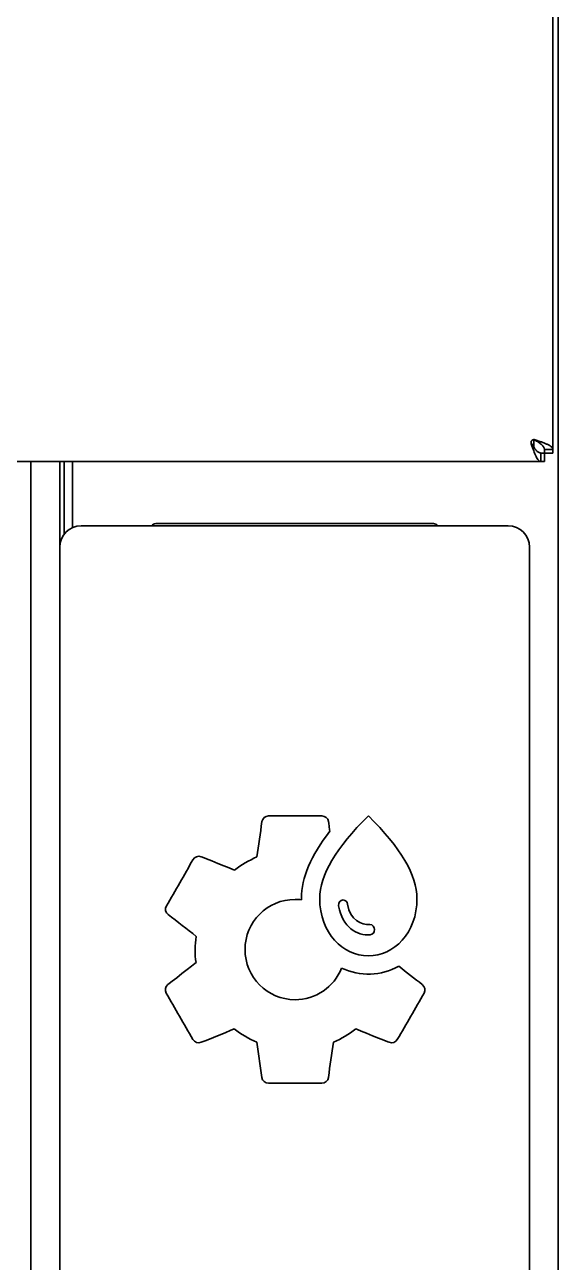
# Model space of a CAD drawing. Extents: x -760 to 4209, y 5795 to 10697.
# Drawn here: x 51.6 to 101.5, y 8028.9 to 8144.7 of the extents above; entities that cross this region are included whole.
import ezdxf

# ---------------------------------------------------------------- set-up
doc = ezdxf.new("R2010")
doc.units = 0
doc.header["$LTSCALE"] = 5
doc.layers.add('1', color=7, linetype='CONTINUOUS', true_color=0xffffff)
doc.layers.add('ORTHO$15', color=7, linetype='CONTINUOUS', true_color=0xffffff)

msp = doc.modelspace()

# ---------------------------------------------------------------- linework, layer by layer
at = {"layer": '1', "color": 7, "linetype": 'Continuous', "lineweight": 35}
for points in [[(73.78, 8070.12), (73.62, 8069.02), (73.47, 8067.91), (73.31, 8066.81)], [(74.39, 8070.65), (74.08, 8070.65), (73.82, 8070.42), (73.78, 8070.12)], [(79.39, 8070.65), (77.72, 8070.65), (76.06, 8070.65), (74.39, 8070.65)], [(83.75, 8070.65), (80.71, 8067.68), (79.19, 8065.1), (79.19, 8062.93)], [(80.02, 8070.12), (79.97, 8070.43), (79.7, 8070.65), (79.39, 8070.65)], [(80.14, 8069.21), (80.14, 8069.22), (80.02, 8070.11), (80.02, 8070.12)], [(67.32, 8066.55), (66.49, 8065.11), (65.66, 8063.67), (64.83, 8062.23)], [(68.09, 8066.83), (67.8, 8066.95), (67.47, 8066.82), (67.32, 8066.55)], [(71.2, 8065.59), (71.19, 8065.59), (68.1, 8066.83), (68.09, 8066.83)], [(73.31, 8066.81), (72.56, 8066.49), (71.85, 8066.08), (71.2, 8065.59)], [(64.83, 8062.23), (64.67, 8061.96), (64.74, 8061.62), (64.99, 8061.43)], [(80.96, 8062.23), (80.95, 8062.24), (80.95, 8062.25), (80.95, 8062.27)], [(83.91, 8059.52), (82.7, 8059.44), (81.28, 8060.24), (80.96, 8062.23)], [(81.38, 8062.79), (81.6, 8062.78), (81.78, 8062.6), (81.8, 8062.38)], [(81.8, 8062.38), (82.04, 8060.93), (83.1, 8060.43), (83.87, 8060.5)], [(64.99, 8061.43), (65.87, 8060.75), (66.75, 8060.06), (67.63, 8059.38)], [(83.87, 8060.5), (83.88, 8060.5), (83.89, 8060.5), (83.89, 8060.5)], [(83.89, 8060.5), (84.15, 8060.49), (84.34, 8060.27), (84.32, 8060.01)], [(84.32, 8060.01), (84.33, 8059.77), (84.16, 8059.55), (83.91, 8059.52)], [(67.63, 8059.38), (67.56, 8058.97), (67.52, 8058.56), (67.52, 8058.15)], [(67.52, 8058.15), (67.51, 8057.74), (67.54, 8057.33), (67.61, 8056.93)], [(67.61, 8056.93), (67.6, 8056.92), (64.97, 8054.87), (64.96, 8054.87)], [(86.59, 8056.6), (84.95, 8055.66), (82.95, 8055.6), (81.24, 8056.42)], [(88.8, 8054.87), (88.07, 8055.44), (87.33, 8056.02), (86.59, 8056.6)], [(64.96, 8054.87), (64.73, 8054.68), (64.66, 8054.34), (64.81, 8054.08)], [(64.81, 8054.08), (65.64, 8052.63), (66.47, 8051.19), (67.31, 8049.75)], [(86.46, 8049.75), (87.3, 8051.19), (88.13, 8052.63), (88.96, 8054.08)], [(88.96, 8054.08), (89.12, 8054.34), (89.05, 8054.68), (88.8, 8054.87)], [(68.08, 8049.47), (69.11, 8049.88), (70.15, 8050.3), (71.19, 8050.72)], [(71.19, 8050.72), (71.83, 8050.22), (72.54, 8049.81), (73.3, 8049.49)], [(80.47, 8049.49), (81.23, 8049.8), (81.94, 8050.22), (82.58, 8050.72)], [(82.58, 8050.72), (82.59, 8050.71), (85.69, 8049.47), (85.69, 8049.47)], [(67.31, 8049.75), (67.46, 8049.48), (67.79, 8049.36), (68.08, 8049.47)], [(73.3, 8049.49), (73.3, 8049.49), (73.77, 8046.19), (73.77, 8046.19)], [(80, 8046.19), (80.16, 8047.29), (80.32, 8048.39), (80.47, 8049.49)], [(85.69, 8049.47), (85.99, 8049.36), (86.31, 8049.48), (86.46, 8049.75)], [(73.77, 8046.19), (73.82, 8045.88), (74.08, 8045.65), (74.39, 8045.65)], [(74.39, 8045.65), (76.06, 8045.65), (77.72, 8045.65), (79.39, 8045.65)], [(79.39, 8045.65), (79.7, 8045.65), (79.97, 8045.88), (80, 8046.19)]]:
    msp.add_open_spline(points, degree=3, dxfattribs=at)
for points, knots in [([(79.19, 8062.93), (79.19, 8059.67), (81.36, 8057.56), (86.14, 8057.56), (88.3, 8059.67), (88.3, 8062.93), (88.3, 8065.1), (86.78, 8067.67), (83.75, 8070.65)], [0, 0, 0, 0, 0.333333, 0.333333, 0.666667, 0.666667, 0.666667, 1, 1, 1, 1]), ([(77.48, 8062.8), (77.48, 8062.8), (77.48, 8062.93), (77.48, 8062.93), (77.48, 8064.87), (78.36, 8066.94), (80.14, 8069.21)], [0, 0, 0, 0, 0.017888, 0.017888, 0.017888, 1, 1, 1, 1]), ([(81.24, 8056.42), (80.53, 8054.63), (78.8, 8053.46), (76.88, 8053.46), (74.29, 8053.47), (72.19, 8055.57), (72.2, 8060.74), (74.3, 8062.84), (77.09, 8062.84), (77.29, 8062.83), (77.48, 8062.8)], [0, 0, 0, 0, 0.267473, 0.267473, 0.267473, 0.619481, 0.619481, 0.971488, 0.971488, 1, 1, 1, 1]), ([(80.95, 8062.27), (80.95, 8062.27), (80.95, 8062.27), (80.92, 8062.53), (81.12, 8062.76), (81.38, 8062.79)], [0, 0, 0, 0, 0.010028, 0.010028, 1, 1, 1, 1])]:
    msp.add_open_spline(points, degree=3, knots=knots, dxfattribs=at)
at = {"layer": 'ORTHO$15', "color": 7, "linetype": 'Continuous', "lineweight": 35, "extrusion": (0, 1, 0)}
for p, q in [((101.04, 9157.27), (101.04, 8104.94)), ((101.54, 9157.58), (101.54, 8012)), ((99.24, 8105.86), (99.24, 8105.16)), ((100.24, 8104.94), (100.24, 8104.6)), ((101.04, 8104.94), (101.04, 8104.6)), ((99.89, 8103.8), (-701.82, 8103.8)), ((52.14, 8103.8), (52.14, 8024.6)), ((54.84, 8095.8), (54.84, 8103.8)), ((55.24, 8103.8), (55.24, 8097)), ((56.04, 8103.8), (56.04, 8097.63)), ((100.23, 8104.6), (99.89, 8104.6)), ((100.23, 8103.8), (99.89, 8103.8)), ((100.23, 8104.6), (100.23, 8103.8)), ((100.24, 8104.6), (101.04, 8104.6)), ((56.84, 8097.8), (96.84, 8097.8)), ((89.84, 8098), (63.84, 8098)), ((54.84, 8014.4), (54.84, 8095.8)), ((98.84, 8095.8), (98.84, 8014.4))]:
    msp.add_line(p, q, dxfattribs=at)
at = {"layer": 'ORTHO$15', "color": 7, "linetype": 'Continuous', "lineweight": 35}
msp.add_arc((99.24, 8105.6), 0.25, 90, 180, dxfattribs=at)
at = {"layer": 'ORTHO$15', "color": 7, "linetype": 'Continuous', "lineweight": 35, "extrusion": (0, 0, -1)}
for centre, radius, start, end in [((-56.84, 8095.8), 2, 0, 90), ((-63.84, 8097.5), 0.5, 36.8705, 90), ((-89.84, 8097.5), 0.5, 90, 143.1295), ((-96.84, 8095.8), 2, 90, 180)]:
    msp.add_arc(centre, radius, start, end, dxfattribs=at)
at = {"layer": 'ORTHO$15', "color": 7, "linetype": 'Continuous', "lineweight": 35}
for points, knots in [([(99.24, 8105.85), (99.24, 8105.85), (99.25, 8105.85), (99.26, 8105.85), (99.27, 8105.85), (99.28, 8105.85), (99.29, 8105.85), (99.3, 8105.85), (99.31, 8105.85), (99.32, 8105.84), (99.33, 8105.84), (99.34, 8105.84), (99.35, 8105.84), (99.36, 8105.83), (99.37, 8105.83), (99.38, 8105.83), (99.38, 8105.83)], [0, 0, 0, 0, 0.073473, 0.146486, 0.219075, 0.291275, 0.363122, 0.434652, 0.505902, 0.57691, 0.647713, 0.71835, 0.788858, 0.859277, 0.929644, 1, 1, 1, 1]), ([(99.32, 8105.83), (99.44, 8105.75), (99.56, 8105.68), (99.79, 8105.53), (99.89, 8105.46), (100.05, 8105.31), (100.12, 8105.24), (100.21, 8105.09), (100.24, 8105.02), (100.24, 8104.94)], [0, 0, 0, 0, 0.25, 0.25, 0.5, 0.5, 0.75, 0.75, 1, 1, 1, 1]), ([(99.38, 8105.83), (99.5, 8105.79), (99.61, 8105.75), (99.82, 8105.68), (99.93, 8105.64), (100.13, 8105.57), (100.22, 8105.53), (100.4, 8105.46), (100.48, 8105.42), (100.64, 8105.35), (100.7, 8105.31), (100.82, 8105.24), (100.87, 8105.2), (100.95, 8105.13), (100.98, 8105.09), (101.02, 8105.02), (101.04, 8104.98), (101.04, 8104.94)], [0, 0, 0, 0, 0.125, 0.125, 0.25, 0.25, 0.375, 0.375, 0.5, 0.5, 0.625, 0.625, 0.75, 0.75, 0.875, 0.875, 1, 1, 1, 1]), ([(98.99, 8105.6), (98.99, 8105.6), (98.99, 8105.6), (98.99, 8105.59), (98.99, 8105.58), (98.99, 8105.58), (98.99, 8105.57), (98.99, 8105.57), (98.99, 8105.56), (98.99, 8105.55), (98.99, 8105.55), (99, 8105.54), (99, 8105.54), (99, 8105.53), (99.01, 8105.52), (99.01, 8105.52), (99.01, 8105.52)], [0, 0, 0, 0, 0.071002, 0.141634, 0.212004, 0.282223, 0.352399, 0.422644, 0.493068, 0.56378, 0.634888, 0.706499, 0.778715, 0.851639, 0.925369, 1, 1, 1, 1]), ([(99.01, 8105.52), (99.05, 8105.46), (99.08, 8105.4), (99.16, 8105.28), (99.19, 8105.22), (99.27, 8105.11), (99.3, 8105.05), (99.38, 8104.95), (99.41, 8104.91), (99.49, 8104.82), (99.53, 8104.79), (99.6, 8104.72), (99.64, 8104.69), (99.71, 8104.65), (99.75, 8104.63), (99.82, 8104.61), (99.86, 8104.6), (99.89, 8104.6)], [0, 0, 0, 0, 0.125, 0.125, 0.25, 0.25, 0.375, 0.375, 0.5, 0.5, 0.625, 0.625, 0.75, 0.75, 0.875, 0.875, 1, 1, 1, 1]), ([(99.01, 8105.45), (99.08, 8105.23), (99.16, 8105.01), (99.3, 8104.61), (99.38, 8104.43), (99.53, 8104.13), (99.6, 8104.01), (99.75, 8103.84), (99.82, 8103.8), (99.89, 8103.8)], [0, 0, 0, 0, 0.25, 0.25, 0.5, 0.5, 0.75, 0.75, 1, 1, 1, 1])]:
    msp.add_open_spline(points, degree=3, knots=knots, dxfattribs=at)
for points, degree in [([(99.32, 8105.83), (99.38, 8105.83)], 1), ([(98.99, 8105.6), (98.99, 8105.55), (98.99, 8105.5), (99.01, 8105.45)], 3), ([(99.01, 8105.52), (99.01, 8105.45)], 1), ([(100.23, 8104.94), (101.04, 8104.94)], 1), ([(99.89, 8103.8), (99.89, 8104.6)], 1)]:
    msp.add_open_spline(points, degree=degree, dxfattribs=at)

doc.saveas('drawing.dxf')
